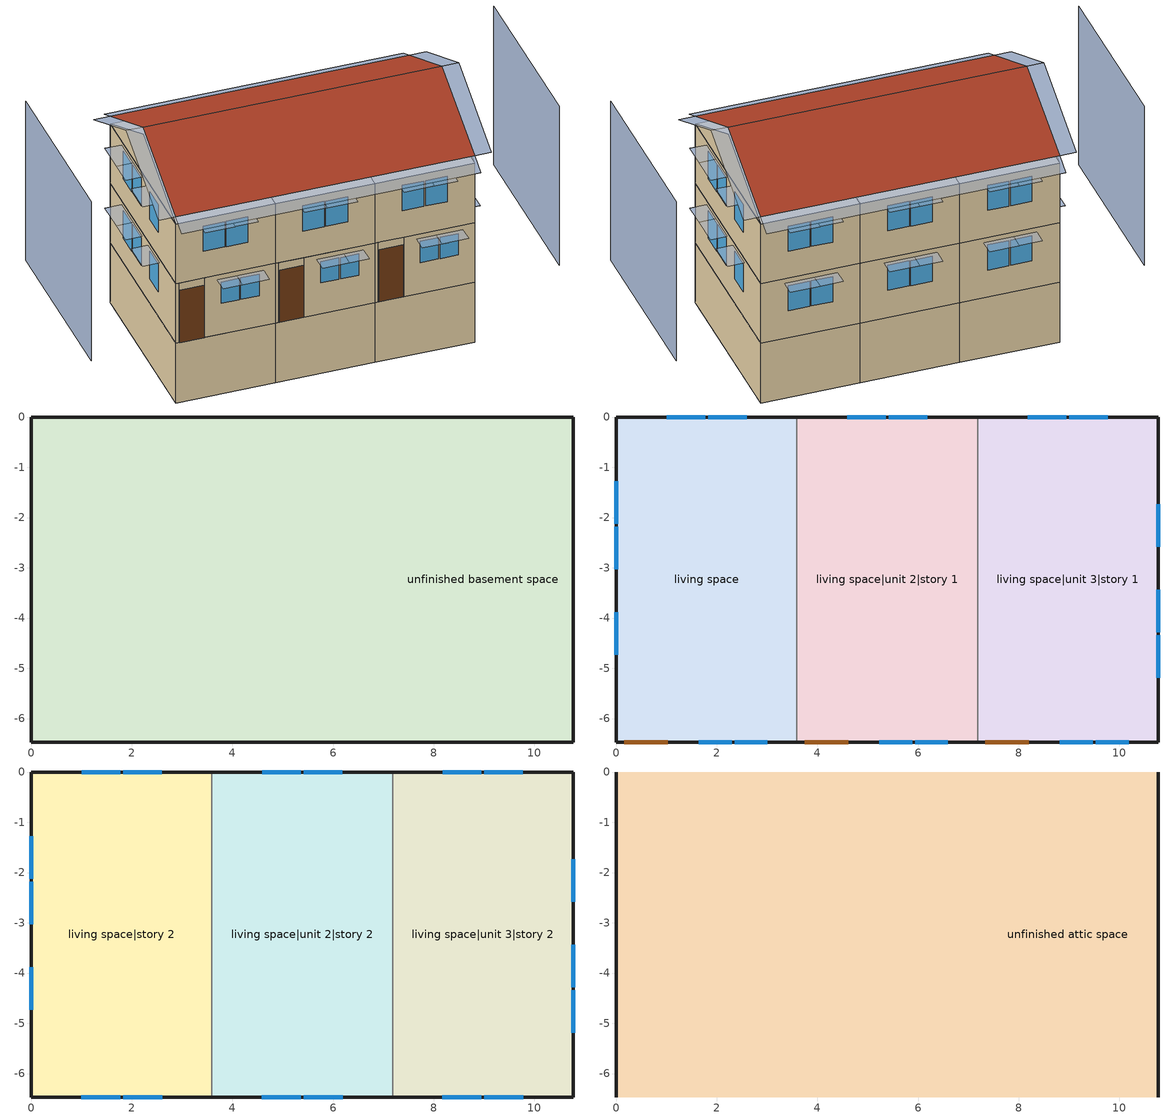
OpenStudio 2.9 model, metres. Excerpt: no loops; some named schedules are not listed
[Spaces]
unfinished basement space
 floor foundation (FloorFndGrndUnfinB 2): 0,-6.47 0,0 3.59,0 3.59,-6.47 z-2.44
 floor foundation (FloorFndGrndUnfinB): 3.59,-6.47 3.59,0 7.18,0 7.18,-6.47 z-2.44
 floor foundation (FloorFndGrndUnfinB 1): 7.18,-6.47 7.18,0 10.78,0 10.78,-6.47 z-2.44
 wall foundation (WallFndGrndUnfinB 2): 3.59,0 0,0 0,-6.47 3.59,-6.47 z-2.44:0
 wall foundation (WallFndGrndUnfinB): 7.18,0 3.59,0 / 3.59,-6.47 7.18,-6.47 z-2.44:0
 wall foundation (WallFndGrndUnfinB 1): 7.18,-6.47 10.78,-6.47 10.78,0 7.18,0 z-2.44:0
living space
 floor to unfinished basement space (FloorUnfinBInsFin Reversed): 0,-6.47 0,0 3.59,0 3.59,-6.47 z0
 wall outside (WallExtInsFin): 3.59,0 0,0 0,-6.47 0.13,-6.47 1.05,-6.47 3.59,-6.47 z0:2.44
 wall to living space|unit 2|story 1 (WallIntFinUninsFin Reversed): 3.59,-6.47 3.59,0 z0:2.44
 window (WindowConstruction): 1.64,-6.47 2.29,-6.47 / 2.35,-6.47 3,-6.47 z1.26:2.13; 2.6,0 1.83,0 / 1.77,0 1,0 z1.11:2.13; 0,-1.28 0,-2.12 / 0,-2.19 0,-3.03 / 0,-3.89 0,-4.73 z1.01:2.13
 door (Door): 0.15,-6.47 1.02,-6.47 z0:2.13
living space|unit 2|story 1
 floor to unfinished basement space (FloorUnfinBInsFin Reversed): 3.59,-6.47 3.59,0 7.18,0 7.18,-6.47 z0
 wall outside (WallExtInsFin): 7.18,0 3.59,0 / 3.59,-6.47 3.72,-6.47 4.64,-6.47 7.18,-6.47 z0:2.44
 wall to living space|unit 3|story 1 (WallIntFinUninsFin Reversed): 7.18,-6.47 7.18,0 z0:2.44
 window (WindowConstruction): 5.23,-6.47 5.88,-6.47 / 5.94,-6.47 6.6,-6.47 z1.26:2.13; 6.19,0 5.42,0 / 5.36,0 4.59,0 z1.11:2.13
 door (Door): 3.74,-6.47 4.62,-6.47 z0:2.13
living space|unit 3|story 1
 floor to unfinished basement space (FloorUnfinBInsFin Reversed): 7.18,-6.47 7.18,0 10.78,0 10.78,-6.47 z0
 wall outside (WallExtInsFin): 7.18,-6.47 7.31,-6.47 8.23,-6.47 10.78,-6.47 10.78,0 7.18,0 z0:2.44
 window (WindowConstruction): 8.82,-6.47 9.47,-6.47 / 9.54,-6.47 10.19,-6.47 z1.26:2.13; 9.78,0 9.01,0 / 8.95,0 8.18,0 z1.11:2.13; 10.78,-5.18 10.78,-4.34 / 10.78,-4.28 10.78,-3.44 / 10.78,-2.58 10.78,-1.73 z1.01:2.13
 door (Door): 7.34,-6.47 8.21,-6.47 z0:2.13
living space|story 2
 floor to living space (FloorFinUninsFin): 0,-6.47 0,0 3.59,0 3.59,-6.47 z2.44
 wall outside (WallExtInsFin): 3.59,0 0,0 0,-6.47 3.59,-6.47 z2.44:4.88
 wall to living space|unit 2|story 2 (WallIntFinUninsFin): 3.59,-6.47 3.59,0 z2.44:4.88
 window (WindowConstruction): 0.99,-6.47 1.77,-6.47 / 1.83,-6.47 2.6,-6.47 z3.54:4.57; 2.6,0 1.83,0 / 1.77,0 1,0 z3.55:4.57; 0,-1.28 0,-2.12 / 0,-2.19 0,-3.03 / 0,-3.89 0,-4.73 z3.45:4.57
living space|unit 2|story 2
 floor to living space|unit 2|story 1 (FloorFinUninsFin): 3.59,-6.47 3.59,0 7.18,0 7.18,-6.47 z2.44
 wall outside (WallExtInsFin): 3.59,-6.47 7.18,-6.47 / 7.18,0 3.59,0 z2.44:4.88
 wall to living space|unit 3|story 2 (WallIntFinUninsFin Reversed): 7.18,-6.47 7.18,0 z2.44:4.88
 window (WindowConstruction): 4.58,-6.47 5.36,-6.47 / 5.42,-6.47 6.2,-6.47 z3.54:4.57; 6.19,0 5.42,0 / 5.36,0 4.59,0 z3.55:4.57
living space|unit 3|story 2
 floor to living space|unit 3|story 1 (FloorFinUninsFin): 7.18,-6.47 7.18,0 10.78,0 10.78,-6.47 z2.44
 wall outside (WallExtInsFin): 7.18,-6.47 10.78,-6.47 10.78,0 7.18,0 z2.44:4.88
 window (WindowConstruction): 8.17,-6.47 8.95,-6.47 / 9.01,-6.47 9.79,-6.47 z3.54:4.57; 9.78,0 9.01,0 / 8.95,0 8.18,0 z3.55:4.57; 10.78,-5.18 10.78,-4.34 / 10.78,-4.28 10.78,-3.44 / 10.78,-2.58 10.78,-1.73 z3.45:4.57
unfinished attic space
 floor to living space|unit 2|story 2 (FloorFinInsUnfinAttic): 7.18,0 7.18,-6.47 3.59,-6.47 3.59,0 z4.88
 floor to living space|unit 3|story 2 (FloorFinInsUnfinAttic): 10.78,0 10.78,-6.47 7.18,-6.47 7.18,0 z4.88
 floor to living space|story 2 (FloorFinInsUnfinAttic): 3.59,0 3.59,-6.47 0,-6.47 0,0 z4.88
 wall outside (WallExtUninsUnfin): 0,-3.23,6.49 0,0,4.88 0,-6.47,4.88; 10.78,-3.23,6.49 10.78,-6.47,4.88 10.78,0,4.88
 roof outside (RoofUnfinInsExt): 0,-3.23,6.8 10.78,-3.23,6.8 10.78,0,5.18 0,0,5.18; 10.78,-3.23,6.8 0,-3.23,6.8 0,-6.47,5.18 10.78,-6.47,5.18
shading: -3.05,0 -3.05,-6.47 / 13.82,-6.47 13.82,0 z0:6.49; -0.61,0,5.18 -0.61,-3.23,6.8 0,-3.23,6.8 0,0,5.18; 11.39,-3.23,6.8 11.39,0,5.18 10.78,0,5.18 10.78,-3.23,6.8; 10.78,0.61,4.88 0,0.61,4.88 0,0,5.18 10.78,0,5.18; 11.39,-6.47,5.18 11.39,-3.23,6.8 10.78,-3.23,6.8 10.78,-6.47,5.18; -0.61,-3.23,6.8 -0.61,-6.47,5.18 0,-6.47,5.18 0,-3.23,6.8; 0,-7.08,4.88 10.78,-7.08,4.88 10.78,-6.47,5.18 0,-6.47,5.18; 6.35,-6.47 5.27,-6.47 5.27,-7.08 6.35,-7.08 z4.72; 1.92,-6.47 0.84,-6.47 0.84,-7.08 1.92,-7.08 z4.72; 5.51,-6.47 4.43,-6.47 4.43,-7.08 5.51,-7.08 z4.72; 3.16,-6.47 2.2,-6.47 2.2,-7.08 3.16,-7.08 z2.29; 10.78,-3.29 10.78,-4.43 11.39,-4.43 11.39,-3.29 z2.29; 2.44,-6.47 1.48,-6.47 1.48,-7.08 2.44,-7.08 z2.29; 0,-4.88 0,-3.74 -0.61,-3.74 -0.61,-4.88 z2.29; 2.76,-6.47 1.67,-6.47 1.67,-7.08 2.76,-7.08 z4.72; 9.1,-6.47 8.02,-6.47 8.02,-7.08 9.1,-7.08 z4.72; 10.34,-6.47 9.38,-6.47 9.38,-7.08 10.34,-7.08 z2.29; 9.94,-6.47 8.86,-6.47 8.86,-7.08 9.94,-7.08 z4.72; 6.03,-6.47 5.08,-6.47 5.08,-7.08 6.03,-7.08 z2.29; 10.78,-1.58 10.78,-2.73 11.39,-2.73 11.39,-1.58 z2.29; 6.75,-6.47 5.79,-6.47 5.79,-7.08 6.75,-7.08 z2.29; 10.78,-3.29 10.78,-4.43 11.39,-4.43 11.39,-3.29 z4.72; 9.63,-6.47 8.67,-6.47 8.67,-7.08 9.63,-7.08 z2.29; 10.78,-4.19 10.78,-5.34 11.39,-5.34 11.39,-4.19 z2.29; 1.67,0 2.75,0 2.75,0.61 1.67,0.61 z2.29; 0.84,0 1.92,0 1.92,0.61 0.84,0.61 z2.29; 5.27,0 6.34,0 6.34,0.61 5.27,0.61 z4.72; 4.44,0 5.51,0 5.51,0.61 4.44,0.61 z4.72; 1.67,0 2.75,0 2.75,0.61 1.67,0.61 z4.72; 0.84,0 1.92,0 1.92,0.61 0.84,0.61 z4.72; 8.86,0 9.93,0 9.93,0.61 8.86,0.61 z4.72; 8.03,0 9.1,0 9.1,0.61 8.03,0.61 z4.72; 5.27,0 6.34,0 6.34,0.61 5.27,0.61 z2.29; 4.44,0 5.51,0 5.51,0.61 4.44,0.61 z2.29; 8.86,0 9.93,0 9.93,0.61 8.86,0.61 z2.29; 8.03,0 9.1,0 9.1,0.61 8.03,0.61 z2.29; 0,-2.28 0,-1.13 -0.61,-1.13 -0.61,-2.28 z4.72; 0,-2.28 0,-1.13 -0.61,-1.13 -0.61,-2.28 z2.29; 0,-3.18 0,-2.03 -0.61,-2.03 -0.61,-3.18 z2.29; 0,-3.18 0,-2.03 -0.61,-2.03 -0.61,-3.18 z4.72; 0,-4.88 0,-3.74 -0.61,-3.74 -0.61,-4.88 z4.72; 10.78,-4.19 10.78,-5.34 11.39,-5.34 11.39,-4.19 z4.72; 10.78,-1.58 10.78,-2.73 11.39,-2.73 11.39,-1.58 z4.72
[Site]
Denver Intl Ap_CO_USA: Latitude {deg}=39.83; Longitude {deg}=-104.65; Time Zone {hr}=-7; Elevation {m}=1650; Terrain=Suburbs
[ClimateZones]
Climate Zone Institution Name 2=Building America; Climate Zone Document Year 2=0; Climate Zone Value 2=Cold
[Site:WaterMainsTemperature]
Calculation Method=Correlation; Annual Average Outdoor Air Temperature {C}=10.8753; Maximum Difference In Monthly Average Outdoor Air Temperatures {deltaC}=23.1524
[Site:GroundTemperature:Deep]
10.8753, 10.8753, 10.8753, 10.8753, 10.8753, 10.8753, 10.8753, 10.8753, 10.8753, 10.8753, 10.8753, 10.8753
[Building]
Building 1: North Axis {deg}=270; Standards Number of Stories=3; Standards Number of Above Ground Stories=2; Standards Building Type=singlefamilyattached; Standards Number of Living Units=3
[Material] Roughness=Rough
Name | Thickness {m} | Conductivity {W/m-K} | Density {kg/m3} | Specific Heat {J/kg-K} | Thermal Absorptance | Solar Absorptance | Visible Absorptance
FloorUAAdditionalCeilingIns | 0.12827 | 0.0411113 | 16.02 | 1046.75
FloorUATrussandIns | 0.0889 | 0.0436674 | 50.7834 | 1165.1
Drywall 0.5 in. | 0.0127 | 0.160291 | 801 | 837.4 | 0.9 | 0.5 | 0.1
Asphalt Shingles, Medium | 0.009525 | 0.162714 | 1121.4 | 1465.45 | 0.91 | 0.85 | 0.85
RoofSheathing | 0.01905 | 0.115458 | 512.64 | 1214.23
RoofUARoofIns | 0.18415 | 8.02397 | 37.0049 | 1207.88
Vinyl, Light | 0.009525 | 0.089435 | 177.822 | 1046.75 | 0.9 | 0.3 | 0.3
WallSheathing | 0.0127 | 0.115458 | 512.64 | 1214.23
WallStudAndCavity | 0.0889 | 0.054245 | 162.403 | 1178.92
WallStudAndCavity 1 | 0.0889 | 0.393744 | 83.0341 | 1211.67
WallStudAndCavity 2 | 0.0889 | 0.396154 | 83.0341 | 1211.67
WallStudAndCavity 3 | 0.0889 | 0.397942 | 83.0341 | 1211.67
res furniture material living space | 0.1524 | 0.115458 | 640.8 | 1214.23 | 0.9 | 0.6 | 0.1
FoundationExtVertIns; FoundationExtVertIns 1; FoundationExtVertIns 2 | 0.051816 | 0.029427 | 32.04 | 1214.23
Concrete 8.0 in. | 0.2032 | 1.803125 | 2242.8 | 837.4 | 0.9
Concrete 4.0 in. | 0.1016 | 1.803125 | 2242.8 | 837.4 | 0.9
FloorIns | 0.23495 | 2.59817 | 67.691 | 1210.98
Wood Floor | 0.015875 | 0.115458 | 544.68 | 1214.23
Floor Covering | 0.0127 | 0.0433444 | 54.468 | 1339.84 | 0.9 | 0.9
FloorFinStudAndAirFloor | 0.1397 | 0.557395 | 67.691 | 1210.98
DoorMaterial | 0.04445 | 0.0612267 | 512.64 | 1214.23
[Construction]
FloorFinInsUnfinAttic: FloorUAAdditionalCeilingIns, FloorUATrussandIns, Drywall 0.5 in.
RoofUnfinInsExt: Asphalt Shingles, Medium, RoofSheathing, RoofUARoofIns
WallExtInsFin: Vinyl, Light, WallSheathing, WallStudAndCavity, Drywall 0.5 in.
WallExtUninsUnfin: Vinyl, Light, WallSheathing, WallStudAndCavity 1
WallIntFinUninsFin: Vinyl, Light, WallStudAndCavity 2, Drywall 0.5 in.
WallIntFinUninsFin Reversed: Drywall 0.5 in., WallStudAndCavity 2, Vinyl, Light
WallIntFinUninsFin 1: WallStudAndCavity 3, Drywall 0.5 in.
res furniture construction living space; res furniture construction living space|unit 2|story 2; res furniture construction living space|story 2; res furniture construction living space|unit 3|story 2; res furniture construction living space|unit 2|story 1; res furniture construction living space|unit 3|story 1; res furniture construction unfinished basement space: res furniture material living space
WallFndGrndUnfinB; WallFndGrndUnfinB 1; WallFndGrndUnfinB 2: Concrete 8.0 in.
FloorFndGrndUnfinB; FloorFndGrndUnfinB 1; FloorFndGrndUnfinB 2: Concrete 4.0 in.
FloorUnfinBInsFin Reversed: Floor Covering, Wood Floor, RoofSheathing, FloorIns
FloorFinUninsFin: Drywall 0.5 in., FloorFinStudAndAirFloor, RoofSheathing, Wood Floor, Floor Covering
WindowConstruction: WindowMaterial
Door: DoorMaterial
[WindowMaterial:Shade]
CoolingShade: Solar Transmittance=0.999; Solar Reflectance=0.00099; Visible Transmittance=0.999; Visible Reflectance=0.00099; Thermal Hemispherical Emissivity=1e-005; Thermal Transmittance=0.999; Thickness {m}=0.0001; Conductivity {W/m-K}=10000; Shade to Glass Distance {m}=0.001; Top Opening Multiplier=0; Bottom Opening Multiplier=0; Left-Side Opening Multiplier=0; Right-Side Opening Multiplier=0; Airflow Permeability=0
[WindowMaterial:SimpleGlazingSystem]
WindowMaterial: U-Factor {W/m2-K}=2.10086; Solar Heat Gain Coefficient=0.21
[ThermalZone] Use Ideal Air Loads=No
Name | Thermostat
living zone | living zone temperature setpoint
living zone|unit 2 | living zone|unit 2 temperature setpoint
living zone|unit 3 | living zone|unit 3 temperature setpoint
unfinished basement zone; unfinished attic zone
[Sizing:Zone]
unfinished attic zone: Zone Cooling Design Supply Air Temperature Input Method=SupplyAirTemperature; Zone Cooling Design Supply Air Temperature {C}=14; Zone Cooling Design Supply Air Temperature Difference {deltaC}=11.11; Zone Heating Design Supply Air Temperature Input Method=SupplyAirTemperature; Zone Heating Design Supply Air Temperature {C}=40; Zone Heating Design Supply Air Temperature Difference {deltaC}=11.11; Zone Cooling Design Supply Air Humidity Ratio {kg-H2O/kg-air}=0.0085; Zone Heating Design Supply Air Humidity Ratio {kg-H2O/kg-air}=0.008; Cooling Design Air Flow Method=DesignDay; Heating Design Air Flow Method=DesignDay; Account for Dedicated Outdoor Air System=No; Dedicated Outdoor Air System Control Strategy=NeutralSupplyAir; Dedicated Outdoor Air Low Setpoint Temperature for Design {C}=autosize; Dedicated Outdoor Air High Setpoint Temperature for Design {C}=autosize
[Space]
Name | Space Type | Thermal Zone | Building Unit
living space; living space|story 2 | Space Type 1 | living zone | unit 1
living space|unit 2|story 1; living space|unit 2|story 2 | Space Type 1 | living zone|unit 2 | unit 2
living space|unit 3|story 1; living space|unit 3|story 2 | Space Type 1 | living zone|unit 3 | unit 3
unfinished basement space | Space Type 2 | unfinished basement zone
unfinished attic space | Space Type 3 | unfinished attic zone
[SpaceType]
Name | Standards Space Type
Space Type 1 | living
Space Type 2 | unfinished basement
Space Type 3 | unfinished attic
[BuildingUnit] Building Unit Type=Residential
unit 1; unit 2; unit 3
[External:File]
8760.csv: File=8760.csv
[People:Definition] Number of People Calculation Method=People; Number of People {people}=1.695; Fraction Radiant=0.319734; Sensible Heat Fraction=0.573; Carbon Dioxide Generation Rate {m3/s-W}=0; Enable ASHRAE 55 Comfort Warnings=No; Mean Radiant Temperature Calculation Type=ZoneAveraged
res occupants|living space; res occupants|living space|story 2; res occupants|unit 2|living space|unit 2|story 2; res occupants|unit 2|living space|unit 2|story 1; res occupants|unit 3|living space|unit 3|story 2; res occupants|unit 3|living space|unit 3|story 1
[People] Number of People Schedule=occupants; Activity Level Schedule=Schedule Ruleset 1; Multiplier=1
Name | People Definition | Space or SpaceType
res occupants|living space | res occupants|living space | living space
res occupants|living space|story 2 | res occupants|living space|story 2 | living space|story 2
res occupants|unit 2|living space|unit 2|story 2 | res occupants|unit 2|living space|unit 2|story 2 | living space|unit 2|story 2
res occupants|unit 2|living space|unit 2|story 1 | res occupants|unit 2|living space|unit 2|story 1 | living space|unit 2|story 1
res occupants|unit 3|living space|unit 3|story 2 | res occupants|unit 3|living space|unit 3|story 2 | living space|unit 3|story 2
res occupants|unit 3|living space|unit 3|story 1 | res occupants|unit 3|living space|unit 3|story 1 | living space|unit 3|story 1
[InternalMass:Definition] Design Level Calculation Method=SurfaceArea
Name | Construction | Surface Area {m2}
living space Partition; living space|unit 2|story 2 Partition; living space|story 2 Partition; living space|unit 2|story 1 Partition | WallIntFinUninsFin 1 | 23.22576
living space|unit 3|story 2 Partition; living space|unit 3|story 1 Partition | WallIntFinUninsFin 1 | 23.2258
res furniture mass living space | res furniture construction living space | 9.290304
res furniture mass living space|unit 2|story 2 | res furniture construction living space|unit 2|story 2 | 9.290304
res furniture mass living space|story 2 | res furniture construction living space|story 2 | 9.290304
res furniture mass living space|unit 3|story 2 | res furniture construction living space|unit 3|story 2 | 9.2903
res furniture mass living space|unit 2|story 1 | res furniture construction living space|unit 2|story 1 | 9.290304
res furniture mass living space|unit 3|story 1 | res furniture construction living space|unit 3|story 1 | 9.2903
res furniture mass unfinished basement space | res furniture construction unfinished basement space | 27.8709
[InternalMass] Multiplier=1
Name | Internal Mass Definition | Space or SpaceType
living space Partition | living space Partition | living space
living space|unit 2|story 2 Partition | living space|unit 2|story 2 Partition | living space|unit 2|story 2
living space|story 2 Partition | living space|story 2 Partition | living space|story 2
living space|unit 3|story 2 Partition | living space|unit 3|story 2 Partition | living space|unit 3|story 2
living space|unit 2|story 1 Partition | living space|unit 2|story 1 Partition | living space|unit 2|story 1
living space|unit 3|story 1 Partition | living space|unit 3|story 1 Partition | living space|unit 3|story 1
res furniture mass living space | res furniture mass living space | living space
res furniture mass living space|unit 2|story 2 | res furniture mass living space|unit 2|story 2 | living space|unit 2|story 2
res furniture mass living space|story 2 | res furniture mass living space|story 2 | living space|story 2
res furniture mass living space|unit 3|story 2 | res furniture mass living space|unit 3|story 2 | living space|unit 3|story 2
res furniture mass living space|unit 2|story 1 | res furniture mass living space|unit 2|story 1 | living space|unit 2|story 1
res furniture mass living space|unit 3|story 1 | res furniture mass living space|unit 3|story 1 | living space|unit 3|story 1
res furniture mass unfinished basement space | res furniture mass unfinished basement space | unfinished basement space
[Foundation:Kiva] Exterior Vertical Insulation Depth {m}=2.4384; Wall Height Above Grade {m}=0.2032; Wall Depth Below Slab {m}=0.2032
Name | Exterior Vertical Insulation Material
Foundation Kiva 1 | FoundationExtVertIns
Foundation Kiva 2 | FoundationExtVertIns 1
Foundation Kiva 3 | FoundationExtVertIns 2
[Foundation:Kiva:Settings]
Soil Conductivity {W/m-K}=1.731; Soil Density {kg/m3}=1842.3; Soil Specific Heat {J/kg-K}=418.7; Ground Solar Absorptivity=0.9; Ground Thermal Absorptivity=0.9; Ground Surface Roughness {m}=0.03; Far-Field Width {m}=40; Deep-Ground Boundary Condition=ZeroFlux; Deep-Ground Depth {m}=40; Minimum Cell Dimension {m}=0.02; Maximum Cell Growth Coefficient=1.5; Simulation Timestep=Hourly
[SurfaceProperty:ExposedFoundationPerimeter] Exposed Perimeter Calculation Method=TotalExposedPerimeter
Name | Total Exposed Perimeter {m}
Surface 62 | 7.1842
Surface 68; Surface 52 | 13.65
[ShadingControl]
WindowShadingControl: Shading Type=InteriorShade; Shading Device Material=CoolingShade; Shading Control Type=OnIfScheduleAllows; Schedule=Window shading schedule; Shading Control Is Scheduled=Yes
[Coil:Cooling:DX:SingleSpeed] Availability Schedule=Always On Discrete; Rated Total Cooling Capacity {W}=10550.6; Rated Sensible Heat Ratio=0.65; Rated COP {W/W}=2.4911; Rated Air Flow Rate {m3/s}=0.441743; Rated Evaporator Fan Power Per Volume Flow Rate {W/(m3/s)}=773.3; Condenser Type=AirCooled; Evaporative Condenser Effectiveness=0.9; Evaporative Condenser Air Flow Rate {m3/s}=Autosize; Evaporative Condenser Pump Rated Power Consumption {W}=Autosize; Crankcase Heater Capacity {W}=0; Maximum Outdoor Dry-Bulb Temperature for Crankcase Heater Operation {C}=10; Basin Heater Capacity {W/K}=0; Basin Heater Setpoint Temperature {C}=2
Name | Total Cooling Capacity Function of Temperature Curve | Total Cooling Capacity Function of Flow Fraction Curve | Energy Input Ratio Function of Temperature Curve | Energy Input Ratio Function of Flow Fraction Curve | Part Load Fraction Correlation Curve
res room ac cooling coil | RoomAC-Cap-fT | RoomAC-Cap-fFF | RoomAC-EIR-fT | RoomAC-EIR-fFF | RoomAC-PLF-fPLR
res room ac|unit 2 cooling coil | RoomAC-Cap-fT 1 | RoomAC-Cap-fFF 1 | RoomAC-EIR-fT 1 | RoomAC-EIR-fFF 1 | RoomAC-PLF-fPLR 1
res room ac|unit 3 cooling coil | RoomAC-Cap-fT 2 | RoomAC-Cap-fFF 2 | RoomAC-EIR-fT 2 | RoomAC-EIR-fFF 2 | RoomAC-PLF-fPLR 2
[Fan:OnOff] Availability Schedule=Always On Discrete; Fan Total Efficiency=1; Pressure Rise {Pa}=0; Maximum Flow Rate {m3/s}=0.495545; Motor Efficiency=1; Motor In Airstream Fraction=0
Name | Fan Power Ratio Function of Speed Ratio Curve | Fan Efficiency Ratio Function of Speed Ratio Curve
res room ac living zone clg supply fan | Fan On Off Power Curve | Fan On Off Efficiency Curve
res room ac|unit 2 living zone|unit 2 clg supply fan | Fan On Off Power Curve 1 | Fan On Off Efficiency Curve 1
res room ac|unit 3 living zone|unit 3 clg supply fan | Fan On Off Power Curve 2 | Fan On Off Efficiency Curve 2
[Coil:Heating:Electric] Availability Schedule=Always Off Discrete; Nominal Capacity {W}=0
res room ac always off heating coil; res room ac|unit 2 always off heating coil; res room ac|unit 3 always off heating coil
[EnergyManagementSystem:Sensor]
Name | Output Variable or Output Meter | Output Variable or Output Meter Index Key
res_nv_pb_s | Site Outdoor Air Barometric Pressure
res_af_vw_s | Site Wind Speed
res_nv_wt_s | Site Outdoor Air Humidity Ratio
res_nv_1_nva_s | Schedule Value | res nv_1 avail schedule
res_nv_1_sp_s | Schedule Value | res nv_1 temp schedule
res_infil_1_range_sch_s | Schedule Value | res mv_1 range exhaust schedule
res_infil_1_bath_sch_s | Schedule Value | res mv_1 bath exhaust schedule
res_infil_1_wh_sch_s; res_infil_2_wh_sch_s; res_infil_3_wh_sch_s | Schedule Value | Always On Discrete
res_nv_2_nva_s | Schedule Value | res nv_2 avail schedule
res_nv_2_sp_s | Schedule Value | res nv_2 temp schedule
res_infil_2_range_sch_s | Schedule Value | res mv_2 range exhaust schedule
res_infil_2_bath_sch_s | Schedule Value | res mv_2 bath exhaust schedule
res_nv_3_nva_s | Schedule Value | res nv_3 avail schedule
res_nv_3_sp_s | Schedule Value | res nv_3 temp schedule
res_infil_3_range_sch_s | Schedule Value | res mv_3 range exhaust schedule
res_infil_3_bath_sch_s | Schedule Value | res mv_3 bath exhaust schedule
[EnergyManagementSystem:Program]
res_boiler_oil_pumps_program: Set unit_1_pumps_h = res_boiler_oil_hydronic_pump_s
res_boiler_oil|unit_2_pumps_program: Set unit_2_pumps_h = res_boiler_oil_unit_2_hydronic_pump_s
res_boiler_oil|unit_3_pumps_program: Set unit_3_pumps_h = res_boiler_oil_unit_3_hydronic_pump_s
res_nv_1_program: Set Tdiff = res_af_1_tin_s-res_af_1_tt_s; Set dT = (@Abs Tdiff); Set pt = (@RhFnTdbWPb res_af_1_tt_s res_nv_wt_s res_nv_pb_s); Set NVA = 4584.793685048608; Set Cs = 0.00017926040778923255; Set Cw = 8.70903777141566e-05; Set MNV = 0.6292632575999998; Set MHR = 0.0115; Set MRH = 0.7; Set temp1 = (res_nv_1_nva_s*NVA); Set SGNV = temp1*((((Cs*dT)+(Cw*(res_af_vw_s^2)))^0.5)/1000); If (res_nv_wt_s<MHR) && (pt<MRH) && (res_af_1_tin_s>res_nv_1_sp_s); Set temp2 = (res_af_1_tin_s-res_nv_1_sp_s); Set NVadj1 = temp2/(res_af_1_tin_s-res_af_1_tt_s); Set NVadj2 = (@Min NVadj1 1); Set NVadj3 = (@Max NVadj2 0); Set NVadj = SGNV*NVadj3; Set res_nv_1_flow_act = (@Min NVadj MNV); Else; Set res_nv_1_flow_act = 0; EndIf
res_infil_1_program: Set p_m = 0.14; Set p_s = 0.22; Set s_m = 270; Set s_s = 370; Set z_m = 9.99744; Set z_s = 4.8768; Set f_t = (((s_m/z_m)^p_m)*((z_s/s_s)^p_s)); Set Tdiff = res_af_1_tin_s-res_af_1_tt_s; Set dT = @Abs Tdiff; Set c = 0.0228; Set Cs = 0.0871; Set Cw = 0.1284; Set n = 0.67; Set sft = (f_t*0.7000000000000001); Set temp1 = ((c*Cw)*((sft*res_af_vw_s)^(2*n)))^2; Set Qn = (((c*Cs*(dT^n))^2)+temp1)^0.5; Set Tdiff = res_af_1_tin_s-res_af_1_tt_s; Set dT = @Abs Tdiff; Set QWHV = res_infil_1_wh_sch_s*0.0165; Set Qrange = res_infil_1_range_sch_s*0.0472; Set Qdryer = 0.0; Set Qbath = res_infil_1_bath_sch_s*0.0354; Set QhpwhOut = 0; Set QhpwhIn = 0; Set QductsOut = 0; Set QductsIn = 0; Set Qout = QWHV+Qrange+Qbath+Qdryer+QhpwhOut+QductsOut; Set Qin = QhpwhIn+QductsIn; Set Qu = (@Abs (Qout-Qin)); Set Qb = (@Min Qout Qin); Set faneff_wh = 0.9438948864000002; Set res_infil_1_house_fan_act = (QWHV*300)/faneff_wh*1; Set faneff_sp = 0.4719474432000001; Set res_infil_1_range_fan_act = (Qrange*300)/faneff_sp; Set res_infil_1_bath_fan_act = (Qbath*300)/faneff_sp; Set Q_acctd_for_elsewhere = QhpwhOut+QhpwhIn+QductsOut+QductsIn; Set res_infil_1_flow_act = (((Qu^2)+(Qn^2))^0.5)-Q_acctd_for_elsewhere; Set res_infil_1_flow_act = (@Max res_infil_1_flow_act 0)
res_nv_2_program: Set Tdiff = res_af_2_tin_s-res_af_2_tt_s; Set dT = (@Abs Tdiff); Set pt = (@RhFnTdbWPb res_af_2_tt_s res_nv_wt_s res_nv_pb_s); Set NVA = 2337.1686753986064; Set Cs = 0.00017926040778923255; Set Cw = 8.70903777141566e-05; Set MNV = 0.6292632575999998; Set MHR = 0.0115; Set MRH = 0.7; Set temp1 = (res_nv_2_nva_s*NVA); Set SGNV = temp1*((((Cs*dT)+(Cw*(res_af_vw_s^2)))^0.5)/1000); If (res_nv_wt_s<MHR) && (pt<MRH) && (res_af_2_tin_s>res_nv_2_sp_s); Set temp2 = (res_af_2_tin_s-res_nv_2_sp_s); Set NVadj1 = temp2/(res_af_2_tin_s-res_af_2_tt_s); Set NVadj2 = (@Min NVadj1 1); Set NVadj3 = (@Max NVadj2 0); Set NVadj = SGNV*NVadj3; Set res_nv_2_flow_act = (@Min NVadj MNV); Else; Set res_nv_2_flow_act = 0; EndIf
res_infil_2_program: Set p_m = 0.14; Set p_s = 0.22; Set s_m = 270; Set s_s = 370; Set z_m = 9.99744; Set z_s = 4.8768; Set f_t = (((s_m/z_m)^p_m)*((z_s/s_s)^p_s)); Set Tdiff = res_af_2_tin_s-res_af_2_tt_s; Set dT = @Abs Tdiff; Set c = 0.012; Set Cs = 0.0871; Set Cw = 0.1284; Set n = 0.67; Set sft = (f_t*0.7000000000000001); Set temp1 = ((c*Cw)*((sft*res_af_vw_s)^(2*n)))^2; Set Qn = (((c*Cs*(dT^n))^2)+temp1)^0.5; Set Tdiff = res_af_2_tin_s-res_af_2_tt_s; Set dT = @Abs Tdiff; Set QWHV = res_infil_2_wh_sch_s*0.0165; Set Qrange = res_infil_2_range_sch_s*0.0472; Set Qdryer = 0.0; Set Qbath = res_infil_2_bath_sch_s*0.0354; Set QhpwhOut = 0; Set QhpwhIn = 0; Set QductsOut = 0; Set QductsIn = 0; Set Qout = QWHV+Qrange+Qbath+Qdryer+QhpwhOut+QductsOut; Set Qin = QhpwhIn+QductsIn; Set Qu = (@Abs (Qout-Qin)); Set Qb = (@Min Qout Qin); Set faneff_wh = 0.9438948864000002; Set res_infil_2_house_fan_act = (QWHV*300)/faneff_wh*1; Set faneff_sp = 0.4719474432000001; Set res_infil_2_range_fan_act = (Qrange*300)/faneff_sp; Set res_infil_2_bath_fan_act = (Qbath*300)/faneff_sp; Set Q_acctd_for_elsewhere = QhpwhOut+QhpwhIn+QductsOut+QductsIn; Set res_infil_2_flow_act = (((Qu^2)+(Qn^2))^0.5)-Q_acctd_for_elsewhere; Set res_infil_2_flow_act = (@Max res_infil_2_flow_act 0)
res_nv_3_program: Set Tdiff = res_af_3_tin_s-res_af_3_tt_s; Set dT = (@Abs Tdiff); Set pt = (@RhFnTdbWPb res_af_3_tt_s res_nv_wt_s res_nv_pb_s); Set NVA = 4584.793685048614; Set Cs = 0.00017926040778923255; Set Cw = 8.70903777141566e-05; Set MNV = 0.6292632576000032; Set MHR = 0.0115; Set MRH = 0.7; Set temp1 = (res_nv_3_nva_s*NVA); Set SGNV = temp1*((((Cs*dT)+(Cw*(res_af_vw_s^2)))^0.5)/1000); If (res_nv_wt_s<MHR) && (pt<MRH) && (res_af_3_tin_s>res_nv_3_sp_s); Set temp2 = (res_af_3_tin_s-res_nv_3_sp_s); Set NVadj1 = temp2/(res_af_3_tin_s-res_af_3_tt_s); Set NVadj2 = (@Min NVadj1 1); Set NVadj3 = (@Max NVadj2 0); Set NVadj = SGNV*NVadj3; Set res_nv_3_flow_act = (@Min NVadj MNV); Else; Set res_nv_3_flow_act = 0; EndIf
res_infil_3_program: Set p_m = 0.14; Set p_s = 0.22; Set s_m = 270; Set s_s = 370; Set z_m = 9.99744; Set z_s = 4.8768; Set f_t = (((s_m/z_m)^p_m)*((z_s/s_s)^p_s)); Set Tdiff = res_af_3_tin_s-res_af_3_tt_s; Set dT = @Abs Tdiff; Set c = 0.0228; Set Cs = 0.0871; Set Cw = 0.1284; Set n = 0.67; Set sft = (f_t*0.7000000000000001); Set temp1 = ((c*Cw)*((sft*res_af_vw_s)^(2*n)))^2; Set Qn = (((c*Cs*(dT^n))^2)+temp1)^0.5; Set Tdiff = res_af_3_tin_s-res_af_3_tt_s; Set dT = @Abs Tdiff; Set QWHV = res_infil_3_wh_sch_s*0.0165; Set Qrange = res_infil_3_range_sch_s*0.0472; Set Qdryer = 0.0; Set Qbath = res_infil_3_bath_sch_s*0.0354; Set QhpwhOut = 0; Set QhpwhIn = 0; Set QductsOut = 0; Set QductsIn = 0; Set Qout = QWHV+Qrange+Qbath+Qdryer+QhpwhOut+QductsOut; Set Qin = QhpwhIn+QductsIn; Set Qu = (@Abs (Qout-Qin)); Set Qb = (@Min Qout Qin); Set faneff_wh = 0.9438948864000002; Set res_infil_3_house_fan_act = (QWHV*300)/faneff_wh*1; Set faneff_sp = 0.4719474432000001; Set res_infil_3_range_fan_act = (Qrange*300)/faneff_sp; Set res_infil_3_bath_fan_act = (Qbath*300)/faneff_sp; Set Q_acctd_for_elsewhere = QhpwhOut+QhpwhIn+QductsOut+QductsIn; Set res_infil_3_flow_act = (((Qu^2)+(Qn^2))^0.5)-Q_acctd_for_elsewhere; Set res_infil_3_flow_act = (@Max res_infil_3_flow_act 0)
[EnergyManagementSystem:OutputVariable] Type of Data in Variable=Summed; Update Frequency=SystemTimestep; Units=J
Name | EMS Variable | EMS Program or Subroutine
res boiler oil htg pump:Pumps:Electricity | unit_1_pumps_h | res_boiler_oil_pumps_program
res boiler oil|unit 2 htg pump:Pumps:Electricity | unit_2_pumps_h | res_boiler_oil|unit_2_pumps_program
res boiler oil|unit 3 htg pump:Pumps:Electricity | unit_3_pumps_h | res_boiler_oil|unit_3_pumps_program
[EnergyManagementSystem:ProgramCallingManager]
res boiler oil pump program calling manager: EndOfSystemTimestepBeforeHVACReporting; res_boiler_oil_pumps_program
res boiler oil|unit 2 pump program calling manager: EndOfSystemTimestepBeforeHVACReporting; res_boiler_oil|unit_2_pumps_program
res boiler oil|unit 3 pump program calling manager: EndOfSystemTimestepBeforeHVACReporting; res_boiler_oil|unit_3_pumps_program
res af_1 program calling manager: BeginTimestepBeforePredictor; res_infil_1_program; res_nv_1_program
res af_2 program calling manager: BeginTimestepBeforePredictor; res_infil_2_program; res_nv_2_program
res af_3 program calling manager: BeginTimestepBeforePredictor; res_infil_3_program; res_nv_3_program
[ThermostatSetpoint:DualSetpoint] Heating Setpoint Temperature Schedule=res heating setpoint; Cooling Setpoint Temperature Schedule=res cooling setpoint
living zone temperature setpoint; living zone|unit 2 temperature setpoint; living zone|unit 3 temperature setpoint
[ElectricEquipment:Definition] Design Level Calculation Method=EquipmentLevel
Name | Design Level {W} | Fraction Latent | Fraction Radiant | Fraction Lost
res refrig; res refrig|unit 2; res refrig|unit 3 | 65.0889 | 0 | 0 | 0
res misc plug loads|living space; res misc plug loads|living space|story 2; res misc plug loads|unit 2|living space|unit 2|story 2; res misc plug loads|unit 2|living space|unit 2|story 1; res misc plug loads|unit 3|living space|unit 3|story 2; res misc plug loads|unit 3|living space|unit 3|story 1 | 177.284 | 0.021 | 0.558 | 0.049
res infil_1 house fan; res infil_1 range fan; res infil_1 bath fan; res infil_2 house fan; res infil_2 range fan; res infil_2 bath fan; res infil_3 house fan; res infil_3 range fan; res infil_3 bath fan | 0 | 0 | 0 | 1
[ElectricEquipment]
Name | Electric Equipment Definition | Space or SpaceType | Schedule
res refrig | res refrig | living space | res refrig schedule
res refrig|unit 2 | res refrig|unit 2 | living space|unit 2|story 2 | res refrig schedule
res refrig|unit 3 | res refrig|unit 3 | living space|unit 3|story 2 | res refrig schedule
res misc plug loads|living space | res misc plug loads|living space | living space | plug_loads
res misc plug loads|living space|story 2 | res misc plug loads|living space|story 2 | living space|story 2 | plug_loads
res misc plug loads|unit 2|living space|unit 2|story 2 | res misc plug loads|unit 2|living space|unit 2|story 2 | living space|unit 2|story 2 | plug_loads
res misc plug loads|unit 2|living space|unit 2|story 1 | res misc plug loads|unit 2|living space|unit 2|story 1 | living space|unit 2|story 1 | plug_loads
res misc plug loads|unit 3|living space|unit 3|story 2 | res misc plug loads|unit 3|living space|unit 3|story 2 | living space|unit 3|story 2 | plug_loads
res misc plug loads|unit 3|living space|unit 3|story 1 | res misc plug loads|unit 3|living space|unit 3|story 1 | living space|unit 3|story 1 | plug_loads
res infil_1 house fan | res infil_1 house fan | living space | Always On Discrete
res infil_1 range fan | res infil_1 range fan | living space | Always On Discrete
res infil_1 bath fan | res infil_1 bath fan | living space | Always On Discrete
res infil_2 house fan | res infil_2 house fan | living space|unit 2|story 2 | Always On Discrete
res infil_2 range fan | res infil_2 range fan | living space|unit 2|story 2 | Always On Discrete
res infil_2 bath fan | res infil_2 bath fan | living space|unit 2|story 2 | Always On Discrete
res infil_3 house fan | res infil_3 house fan | living space|unit 3|story 2 | Always On Discrete
res infil_3 range fan | res infil_3 range fan | living space|unit 3|story 2 | Always On Discrete
res infil_3 bath fan | res infil_3 bath fan | living space|unit 3|story 2 | Always On Discrete
[Lights:Definition] Design Level Calculation Method=LightingLevel; Lighting Level {W}=91.1261; Fraction Radiant=0.6; Fraction Visible=0.2; Return Air Fraction=0
res lighting interior living space; res lighting interior living space|story 2; res lighting interior|unit 2 living space|unit 2|story 2; res lighting interior|unit 2 living space|unit 2|story 1; res lighting interior|unit 3 living space|unit 3|story 2; res lighting interior|unit 3 living space|unit 3|story 1
[Lights] Schedule=lighting_interior; Fraction Replaceable=1
Name | Lights Definition | Space or SpaceType
res lighting interior living space | res lighting interior living space | living space
res lighting interior living space|story 2 | res lighting interior living space|story 2 | living space|story 2
res lighting interior|unit 2 living space|unit 2|story 2 | res lighting interior|unit 2 living space|unit 2|story 2 | living space|unit 2|story 2
res lighting interior|unit 2 living space|unit 2|story 1 | res lighting interior|unit 2 living space|unit 2|story 1 | living space|unit 2|story 1
res lighting interior|unit 3 living space|unit 3|story 2 | res lighting interior|unit 3 living space|unit 3|story 2 | living space|unit 3|story 2
res lighting interior|unit 3 living space|unit 3|story 1 | res lighting interior|unit 3 living space|unit 3|story 1 | living space|unit 3|story 1
[Exterior:Lights:Definition]
res lighting exterior: Design Level {W}=65.5204
[Exterior:Lights]
res lighting exterior: Exterior Lights Definition=res lighting exterior; Schedule=lighting_exterior
[SpaceInfiltration:DesignFlowRate] Schedule=Always On Discrete
Name | Space or SpaceType | Design Flow Rate Calculation Method | Air Changes per Hour {1/hr} | Constant Term Coefficient | Temperature Term Coefficient | Velocity Term Coefficient | Velocity Squared Term Coefficient | Design Flow Rate {m3/s}
res infil|unfinished basement space | unfinished basement space | AirChanges/Hour | 0.1 | 1 | 0 | 0 | 0
res nv_1 flow; res infil_1 flow | living space | Flow/Space |  |  |  |  |  | 0
res nv_2 flow; res infil_2 flow | living space|unit 2|story 2 | Flow/Space |  |  |  |  |  | 0
res nv_3 flow; res infil_3 flow | living space|unit 3|story 2 | Flow/Space |  |  |  |  |  | 0
[SpaceInfiltration:EffectiveLeakageArea]
res infil|unfinished attic space: Space or SpaceType=unfinished attic space; Schedule=Always On Discrete; Effective Air Leakage Area {cm2}=2320.25; Stack Coefficient=0.000133517; Wind Coefficient=2.16931e-05
[EnergyManagementSystem:Actuator]
Name | Actuated Component | Actuated Component Type | Actuated Component Control Type
res_nv_1_flow_act | res nv_1 flow | Zone Infiltration | Air Exchange Flow Rate
res_infil_1_house_fan_act | res infil_1 house fan | ElectricEquipment | Electric Power Level
res_infil_1_range_fan_act | res infil_1 range fan | ElectricEquipment | Electric Power Level
res_infil_1_bath_fan_act | res infil_1 bath fan | ElectricEquipment | Electric Power Level
res_infil_1_flow_act | res infil_1 flow | Zone Infiltration | Air Exchange Flow Rate
res_nv_2_flow_act | res nv_2 flow | Zone Infiltration | Air Exchange Flow Rate
res_infil_2_house_fan_act | res infil_2 house fan | ElectricEquipment | Electric Power Level
res_infil_2_range_fan_act | res infil_2 range fan | ElectricEquipment | Electric Power Level
res_infil_2_bath_fan_act | res infil_2 bath fan | ElectricEquipment | Electric Power Level
res_infil_2_flow_act | res infil_2 flow | Zone Infiltration | Air Exchange Flow Rate
res_nv_3_flow_act | res nv_3 flow | Zone Infiltration | Air Exchange Flow Rate
res_infil_3_house_fan_act | res infil_3 house fan | ElectricEquipment | Electric Power Level
res_infil_3_range_fan_act | res infil_3 range fan | ElectricEquipment | Electric Power Level
res_infil_3_bath_fan_act | res infil_3 bath fan | ElectricEquipment | Electric Power Level
res_infil_3_flow_act | res infil_3 flow | Zone Infiltration | Air Exchange Flow Rate
[Schedule:File] External File=8760.csv; Rows to Skip at Top=1; Number of Hours of Data=8760; Minutes per Item=60
Name | Column Number
occupants | 1
lighting_interior | 4
lighting_exterior | 5
plug_loads | 3
[Schedule:Ruleset]
Name | Default Day Schedule | Summer Design Day Schedule | Winter Design Day Schedule
Schedule Ruleset 1 | Schedule Day 3
Window shading schedule | Schedule Day 8
res heating setpoint | Schedule Day 5 | res heating setpoint summer design | res heating setpoint winter design
res cooling setpoint | Schedule Day 6 | res cooling setpoint summer design | res cooling setpoint winter design
res refrig schedule | Schedule Day 7 | res refrig schedule summer design | res refrig schedule winter design
res nv_1 temp schedule | Schedule Day 14
res nv_1 avail schedule | Schedule Day 15
res mv_1 range exhaust schedule | Schedule Day 18 | res mv_1 range exhaust schedule summer design | res mv_1 range exhaust schedule winter design
res mv_1 bath exhaust schedule | Schedule Day 19 | res mv_1 bath exhaust schedule summer design | res mv_1 bath exhaust schedule winter design
res nv_2 temp schedule | Schedule Day 20
res nv_2 avail schedule | Schedule Day 21
res mv_2 range exhaust schedule | Schedule Day 24 | res mv_2 range exhaust schedule summer design | res mv_2 range exhaust schedule winter design
res mv_2 bath exhaust schedule | Schedule Day 25 | res mv_2 bath exhaust schedule summer design | res mv_2 bath exhaust schedule winter design
res nv_3 temp schedule | Schedule Day 26
res nv_3 avail schedule | Schedule Day 27
res mv_3 range exhaust schedule | Schedule Day 30 | res mv_3 range exhaust schedule summer design | res mv_3 range exhaust schedule winter design
res mv_3 bath exhaust schedule | Schedule Day 31 | res mv_3 bath exhaust schedule summer design | res mv_3 bath exhaust schedule winter design
[Schedule:Day]
Schedule Day 3: 24, 0, 112.539
Schedule Day 8; Window shading schedule allday1; Window shading schedule allday2; Window shading schedule allday3; Window shading schedule allday4; Window shading schedule allday11; Window shading schedule allday12; Schedule Day 5; Schedule Day 6; Schedule Day 7; res refrig schedule winter design; Schedule Day 14; Schedule Day 15: 24, 0, 0
Window shading schedule allday5; Window shading schedule allday6; Window shading schedule allday7; Window shading schedule allday8; Window shading schedule allday9; Window shading schedule allday10; res refrig schedule summer design: 24, 0, 1
res heating setpoint allday1; res heating setpoint allday2; res heating setpoint allday3; res heating setpoint allday4; res heating setpoint allday5; res heating setpoint allday6; res heating setpoint allday7; res heating setpoint allday8; res heating setpoint allday9; res heating setpoint allday10; res heating setpoint allday11; res heating setpoint allday12: 24, 0, 21.6667
res heating setpoint winter design; res cooling setpoint winter design: 24, 0, 21.1111
res heating setpoint summer design; res cooling setpoint summer design: 24, 0, 23.8889
res cooling setpoint allday1; res cooling setpoint allday2; res cooling setpoint allday3; res cooling setpoint allday4; res cooling setpoint allday5; res cooling setpoint allday6; res cooling setpoint allday7; res cooling setpoint allday8; res cooling setpoint allday9; res cooling setpoint allday10; res cooling setpoint allday11; res cooling setpoint allday12: 24, 0, 24.4444
res refrig schedule allday1; res refrig schedule allday12: 1, 0, 0.610949, 2, 0, 0.595675, 3, 0, 0.580401, 4, 0, 0.565128, 6, 0, 0.549854, 7, 0, 0.580401, 8, 0, 0.610949, 10, 0, 0.626223, 12, 0, 0.610949, 15, 0, 0.641496, 16, 0, 0.626223, 17, 0, 0.672044, 18, 0, 0.733139, 19, 0, 0.763686, 20, 0, 0.733139, 21, 0, 0.717865, 22, 0, 0.702591, 23, 0, 0.672044, 24, 0, 0.626223
res refrig schedule allday2: 1, 0, 0.609489, 2, 0, 0.594252, 3, 0, 0.579015, 4, 0, 0.563777, 6, 0, 0.54854, 7, 0, 0.579015, 8, 0, 0.609489, 10, 0, 0.624726, 12, 0, 0.609489, 15, 0, 0.639964, 16, 0, 0.624726, 17, 0, 0.670438, 18, 0, 0.731387, 19, 0, 0.761861, 20, 0, 0.731387, 21, 0, 0.71615, 22, 0, 0.700912, 23, 0, 0.670438, 24, 0, 0.624726
res refrig schedule allday3; res refrig schedule allday4; res refrig schedule allday5: 1, 0, 0.791241, 2, 0, 0.77146, 3, 0, 0.751679, 4, 0, 0.731898, 6, 0, 0.712117, 7, 0, 0.751679, 8, 0, 0.791241, 10, 0, 0.811022, 12, 0, 0.791241, 15, 0, 0.830803, 16, 0, 0.811022, 17, 0, 0.870365, 18, 0, 0.949489, 19, 0, 0.989051, 20, 0, 0.949489, 21, 0, 0.929708, 22, 0, 0.909927, 23, 0, 0.870365, 24, 0, 0.811022
res refrig schedule allday6; res refrig schedule allday7; res refrig schedule allday8; res refrig schedule allday9: 1, 0, 0.8, 2, 0, 0.78, 3, 0, 0.76, 4, 0, 0.74, 6, 0, 0.72, 7, 0, 0.76, 8, 0, 0.8, 10, 0, 0.82, 12, 0, 0.8, 15, 0, 0.84, 16, 0, 0.82, 17, 0, 0.88, 18, 0, 0.96, 19, 0, 1, 20, 0, 0.96, 21, 0, 0.94, 22, 0, 0.92, 23, 0, 0.88, 24, 0, 0.82
res refrig schedule allday10: 1, 0, 0.679562, 2, 0, 0.662573, 3, 0, 0.645584, 4, 0, 0.628595, 6, 0, 0.611606, 7, 0, 0.645584, 8, 0, 0.679562, 10, 0, 0.696551, 12, 0, 0.679562, 15, 0, 0.71354, 16, 0, 0.696551, 17, 0, 0.747518, 18, 0, 0.815474, 19, 0, 0.849453, 20, 0, 0.815474, 21, 0, 0.798485, 22, 0, 0.781496, 23, 0, 0.747518, 24, 0, 0.696551
res refrig schedule allday11: 1, 0, 0.675182, 2, 0, 0.658303, 3, 0, 0.641423, 4, 0, 0.624544, 6, 0, 0.607664, 7, 0, 0.641423, 8, 0, 0.675182, 10, 0, 0.692062, 12, 0, 0.675182, 15, 0, 0.708942, 16, 0, 0.692062, 17, 0, 0.742701, 18, 0, 0.810219, 19, 0, 0.843978, 20, 0, 0.810219, 21, 0, 0.793339, 22, 0, 0.77646, 23, 0, 0.742701, 24, 0, 0.692062
[Schedule:Rule] Apply Monday=Yes; Apply Wednesday=Yes; Apply Friday=Yes; Date Specification Type=DateRange; Start Day=1
Name | Schedule Ruleset | Rule Order | Day Schedule | Apply Sunday | Apply Tuesday | Apply Thursday | Apply Saturday | Start Month | End Month | End Day
Window shading schedule allday rule1 | Window shading schedule | 11 | Window shading schedule allday1 | Yes | Yes | Yes | Yes | 1 | 1 | 31
Window shading schedule allday rule2 | Window shading schedule | 10 | Window shading schedule allday2 | Yes | Yes | Yes | Yes | 2 | 2 | 28
Window shading schedule allday rule3 | Window shading schedule | 9 | Window shading schedule allday3 | Yes | Yes | Yes | Yes | 3 | 3 | 31
Window shading schedule allday rule4 | Window shading schedule | 8 | Window shading schedule allday4 | Yes | Yes | Yes | Yes | 4 | 4 | 30
Window shading schedule allday rule5 | Window shading schedule | 7 | Window shading schedule allday5 | Yes | Yes | Yes | Yes | 5 | 5 | 31
Window shading schedule allday rule6 | Window shading schedule | 6 | Window shading schedule allday6 | Yes | Yes | Yes | Yes | 6 | 6 | 30
Window shading schedule allday rule7 | Window shading schedule | 5 | Window shading schedule allday7 | Yes | Yes | Yes | Yes | 7 | 7 | 31
Window shading schedule allday rule8 | Window shading schedule | 4 | Window shading schedule allday8 | Yes | Yes | Yes | Yes | 8 | 8 | 31
Window shading schedule allday rule9 | Window shading schedule | 3 | Window shading schedule allday9 | Yes | Yes | Yes | Yes | 9 | 9 | 30
Window shading schedule allday rule10 | Window shading schedule | 2 | Window shading schedule allday10 | Yes | Yes | Yes | Yes | 10 | 10 | 31
Window shading schedule allday rule11 | Window shading schedule | 1 | Window shading schedule allday11 | Yes | Yes | Yes | Yes | 11 | 11 | 30
Window shading schedule allday rule12 | Window shading schedule | 0 | Window shading schedule allday12 | Yes | Yes | Yes | Yes | 12 | 12 | 31
res heating setpoint allday rule1 | res heating setpoint | 11 | res heating setpoint allday1 | Yes | Yes | Yes | Yes | 1 | 1 | 31
res heating setpoint allday rule2 | res heating setpoint | 10 | res heating setpoint allday2 | Yes | Yes | Yes | Yes | 2 | 2 | 28
res heating setpoint allday rule3 | res heating setpoint | 9 | res heating setpoint allday3 | Yes | Yes | Yes | Yes | 3 | 3 | 31
res heating setpoint allday rule4 | res heating setpoint | 8 | res heating setpoint allday4 | Yes | Yes | Yes | Yes | 4 | 4 | 30
res heating setpoint allday rule5 | res heating setpoint | 7 | res heating setpoint allday5 | Yes | Yes | Yes | Yes | 5 | 5 | 31
res heating setpoint allday rule6 | res heating setpoint | 6 | res heating setpoint allday6 | Yes | Yes | Yes | Yes | 6 | 6 | 30
res heating setpoint allday rule7 | res heating setpoint | 5 | res heating setpoint allday7 | Yes | Yes | Yes | Yes | 7 | 7 | 31
res heating setpoint allday rule8 | res heating setpoint | 4 | res heating setpoint allday8 | Yes | Yes | Yes | Yes | 8 | 8 | 31
res heating setpoint allday rule9 | res heating setpoint | 3 | res heating setpoint allday9 | Yes | Yes | Yes | Yes | 9 | 9 | 30
res heating setpoint allday rule10 | res heating setpoint | 2 | res heating setpoint allday10 | Yes | Yes | Yes | Yes | 10 | 10 | 31
res heating setpoint allday rule11 | res heating setpoint | 1 | res heating setpoint allday11 | Yes | Yes | Yes | Yes | 11 | 11 | 30
res heating setpoint allday rule12 | res heating setpoint | 0 | res heating setpoint allday12 | Yes | Yes | Yes | Yes | 12 | 12 | 31
res cooling setpoint allday rule1 | res cooling setpoint | 11 | res cooling setpoint allday1 | Yes | Yes | Yes | Yes | 1 | 1 | 31
res cooling setpoint allday rule2 | res cooling setpoint | 10 | res cooling setpoint allday2 | Yes | Yes | Yes | Yes | 2 | 2 | 28
res cooling setpoint allday rule3 | res cooling setpoint | 9 | res cooling setpoint allday3 | Yes | Yes | Yes | Yes | 3 | 3 | 31
res cooling setpoint allday rule4 | res cooling setpoint | 8 | res cooling setpoint allday4 | Yes | Yes | Yes | Yes | 4 | 4 | 30
res cooling setpoint allday rule5 | res cooling setpoint | 7 | res cooling setpoint allday5 | Yes | Yes | Yes | Yes | 5 | 5 | 31
res cooling setpoint allday rule6 | res cooling setpoint | 6 | res cooling setpoint allday6 | Yes | Yes | Yes | Yes | 6 | 6 | 30
res cooling setpoint allday rule7 | res cooling setpoint | 5 | res cooling setpoint allday7 | Yes | Yes | Yes | Yes | 7 | 7 | 31
res cooling setpoint allday rule8 | res cooling setpoint | 4 | res cooling setpoint allday8 | Yes | Yes | Yes | Yes | 8 | 8 | 31
res cooling setpoint allday rule9 | res cooling setpoint | 3 | res cooling setpoint allday9 | Yes | Yes | Yes | Yes | 9 | 9 | 30
res cooling setpoint allday rule10 | res cooling setpoint | 2 | res cooling setpoint allday10 | Yes | Yes | Yes | Yes | 10 | 10 | 31
res cooling setpoint allday rule11 | res cooling setpoint | 1 | res cooling setpoint allday11 | Yes | Yes | Yes | Yes | 11 | 11 | 30
res cooling setpoint allday rule12 | res cooling setpoint | 0 | res cooling setpoint allday12 | Yes | Yes | Yes | Yes | 12 | 12 | 31
res refrig schedule allday rule1 | res refrig schedule | 11 | res refrig schedule allday1 | Yes | Yes | Yes | Yes | 1 | 1 | 31
res refrig schedule allday rule2 | res refrig schedule | 10 | res refrig schedule allday2 | Yes | Yes | Yes | Yes | 2 | 2 | 28
res refrig schedule allday rule3 | res refrig schedule | 9 | res refrig schedule allday3 | Yes | Yes | Yes | Yes | 3 | 3 | 31
res refrig schedule allday rule4 | res refrig schedule | 8 | res refrig schedule allday4 | Yes | Yes | Yes | Yes | 4 | 4 | 30
res refrig schedule allday rule5 | res refrig schedule | 7 | res refrig schedule allday5 | Yes | Yes | Yes | Yes | 5 | 5 | 31
res refrig schedule allday rule6 | res refrig schedule | 6 | res refrig schedule allday6 | Yes | Yes | Yes | Yes | 6 | 6 | 30
res refrig schedule allday rule7 | res refrig schedule | 5 | res refrig schedule allday7 | Yes | Yes | Yes | Yes | 7 | 7 | 31
res refrig schedule allday rule8 | res refrig schedule | 4 | res refrig schedule allday8 | Yes | Yes | Yes | Yes | 8 | 8 | 31
res refrig schedule allday rule9 | res refrig schedule | 3 | res refrig schedule allday9 | Yes | Yes | Yes | Yes | 9 | 9 | 30
res refrig schedule allday rule10 | res refrig schedule | 2 | res refrig schedule allday10 | Yes | Yes | Yes | Yes | 10 | 10 | 31
res refrig schedule allday rule11 | res refrig schedule | 1 | res refrig schedule allday11 | Yes | Yes | Yes | Yes | 11 | 11 | 30
res refrig schedule allday rule12 | res refrig schedule | 0 | res refrig schedule allday12 | Yes | Yes | Yes | Yes | 12 | 12 | 31
res nv_1 temp schedule allday rule1 | res nv_1 temp schedule | 11 | res nv_1 temp schedule allday1 | Yes | Yes | Yes | Yes | 1 | 1 | 31
res nv_1 temp schedule allday rule2 | res nv_1 temp schedule | 10 | res nv_1 temp schedule allday2 | Yes | Yes | Yes | Yes | 2 | 2 | 28
res nv_1 temp schedule allday rule3 | res nv_1 temp schedule | 9 | res nv_1 temp schedule allday3 | Yes | Yes | Yes | Yes | 3 | 3 | 31
res nv_1 temp schedule allday rule4 | res nv_1 temp schedule | 8 | res nv_1 temp schedule allday4 | Yes | Yes | Yes | Yes | 4 | 4 | 30
res nv_1 temp schedule allday rule5 | res nv_1 temp schedule | 7 | res nv_1 temp schedule allday5 | Yes | Yes | Yes | Yes | 5 | 5 | 31
res nv_1 temp schedule allday rule6 | res nv_1 temp schedule | 6 | res nv_1 temp schedule allday6 | Yes | Yes | Yes | Yes | 6 | 6 | 30
res nv_1 temp schedule allday rule7 | res nv_1 temp schedule | 5 | res nv_1 temp schedule allday7 | Yes | Yes | Yes | Yes | 7 | 7 | 31
res nv_1 temp schedule allday rule8 | res nv_1 temp schedule | 4 | res nv_1 temp schedule allday8 | Yes | Yes | Yes | Yes | 8 | 8 | 31
res nv_1 temp schedule allday rule9 | res nv_1 temp schedule | 3 | res nv_1 temp schedule allday9 | Yes | Yes | Yes | Yes | 9 | 9 | 30
res nv_1 temp schedule allday rule10 | res nv_1 temp schedule | 2 | res nv_1 temp schedule allday10 | Yes | Yes | Yes | Yes | 10 | 10 | 31
res nv_1 availability schedule allday ruleset1 on | res nv_1 avail schedule | 11 | res nv_1 availability schedule allday1 on |  |  |  |  | 1 | 1 | 31
res nv_1 availability schedule allday ruleset2 on | res nv_1 avail schedule | 10 | res nv_1 availability schedule allday1 on 1 |  |  |  |  | 2 | 2 | 28
res nv_1 availability schedule allday ruleset3 on | res nv_1 avail schedule | 9 | res nv_1 availability schedule allday1 on 2 |  |  |  |  | 3 | 3 | 31
res nv_1 availability schedule allday ruleset4 on | res nv_1 avail schedule | 8 | res nv_1 availability schedule allday1 on 3 |  |  |  |  | 4 | 4 | 30
res nv_1 availability schedule allday ruleset5 on | res nv_1 avail schedule | 7 | res nv_1 availability schedule allday1 on 4 |  |  |  |  | 5 | 5 | 31
res nv_1 availability schedule allday ruleset6 on | res nv_1 avail schedule | 6 | res nv_1 availability schedule allday1 on 5 |  |  |  |  | 6 | 6 | 30
res nv_1 availability schedule allday ruleset7 on | res nv_1 avail schedule | 5 | res nv_1 availability schedule allday1 on 6 |  |  |  |  | 7 | 7 | 31
res nv_1 availability schedule allday ruleset8 on | res nv_1 avail schedule | 4 | res nv_1 availability schedule allday1 on 7 |  |  |  |  | 8 | 8 | 31
res nv_1 availability schedule allday ruleset9 on | res nv_1 avail schedule | 3 | res nv_1 availability schedule allday1 on 8 |  |  |  |  | 9 | 9 | 30
res nv_1 availability schedule allday ruleset10 on | res nv_1 avail schedule | 2 | res nv_1 availability schedule allday1 on 9 |  |  |  |  | 10 | 10 | 31
res nv_1 availability schedule allday ruleset11 on | res nv_1 avail schedule | 1 | res nv_1 availability schedule allday1 on 10 |  |  |  |  | 11 | 11 | 30
res nv_1 availability schedule allday ruleset12 on | res nv_1 avail schedule | 0 | res nv_1 availability schedule allday1 on 11 |  |  |  |  | 12 | 12 | 31
[Schedule:Constant]
Name | Value
Always On Discrete | 1
Always Off Discrete | 0
[Curve:Biquadratic] Minimum Value of x=0; Maximum Value of x=100; Minimum Value of y=0; Maximum Value of y=100
Name | Coefficient1 Constant | Coefficient2 x | Coefficient3 x**2 | Coefficient4 y | Coefficient5 y**2 | Coefficient6 x*y
RoomAC-Cap-fT; RoomAC-Cap-fT 1; RoomAC-Cap-fT 2 | 0.6405 | 0.01568 | 0.0004531 | 0.001615 | -0.0001825 | 6.614e-05
RoomAC-EIR-fT; RoomAC-EIR-fT 1; RoomAC-EIR-fT 2 | 2.287 | -0.1732 | 0.004745 | 0.01662 | 0.000484 | -0.001306
[Curve:Quadratic] Coefficient3 x**2=0; Minimum Value of x=0; Minimum Curve Output=0
Name | Coefficient1 Constant | Coefficient2 x | Maximum Value of x | Maximum Curve Output
RoomAC-Cap-fFF; RoomAC-Cap-fFF 1; RoomAC-Cap-fFF 2 | 0.887 | 0.1128 | 2 | 2
RoomAC-EIR-fFF; RoomAC-EIR-fFF 1; RoomAC-EIR-fFF 2 | 1.763 | -0.6081 | 2 | 2
RoomAC-PLF-fPLR; RoomAC-PLF-fPLR 1; RoomAC-PLF-fPLR 2 | 0.78 | 0.22 | 1 | 1
[Curve:Exponent] Coefficient1 Constant=1; Coefficient2 Constant=0; Coefficient3 Constant=0; Minimum Value of x=0; Maximum Value of x=1
Fan On Off Power Curve; Fan On Off Power Curve 1; Fan On Off Power Curve 2
[Curve:Cubic] Coefficient1 Constant=1; Coefficient2 x=0; Coefficient3 x**2=0; Coefficient4 x**3=0; Minimum Value of x=0; Maximum Value of x=1
Fan On Off Efficiency Curve; Fan On Off Efficiency Curve 1; Fan On Off Efficiency Curve 2
